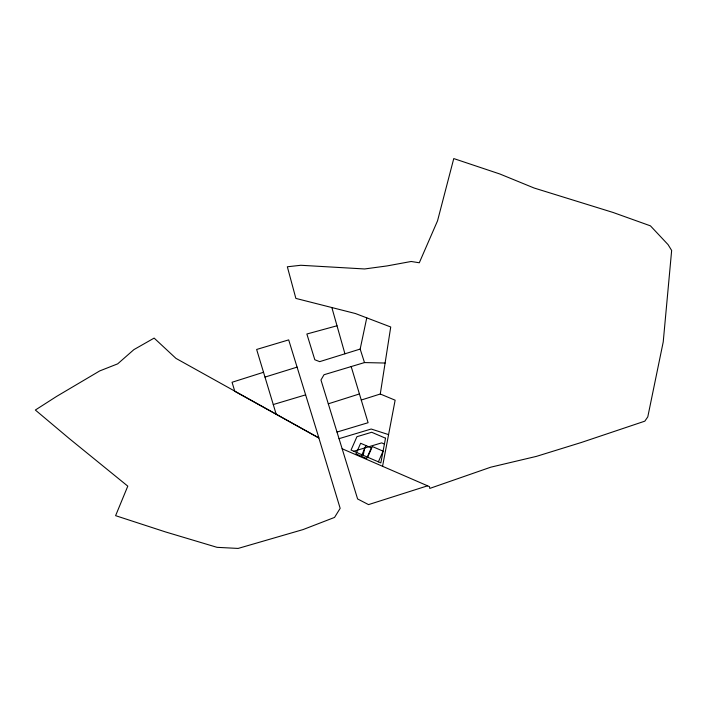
<?xml version="1.0" encoding="UTF-8"?>
<svg xmlns="http://www.w3.org/2000/svg" width="707" height="707" viewBox="0 0 707 707"><rect width="100%" height="100%" fill="white"/><g stroke="black" fill="none" stroke-linecap="round" stroke-linejoin="round"><path stroke-width="1.06" d="M361.259 400.038L380.278 394.011L390.732 326.996L355.471 313.546L295.862 298.407L287.342 266.778L300.82 265.275L364.626 268.96L387.021 265.929L411.165 261.484L419.304 262.765L437.545 220.805L453.761 158.571L499.876 174.002L534.112 188.018L613.084 212.471L650.44 225.851L668.071 244.631L671.65 250.455L663.228 341.932L647.789 416.865L644.828 421.16L581.437 442.449L536.419 456.377L490.799 467.177L429.776 488.413L429.502 486.655L342.153 448.768M382.575 466.196L395.133 400.189L380.278 394.011M363.239 455.317L364.662 447.991M385.112 363.036L364.494 362.576L360.172 349.072L366.756 317.85M378.395 461.848L383.061 451.137L372.359 446.532L367.675 457.226M361.286 456.262L365.979 445.569M427.594 485.815L368.524 504.612L357.601 498.948L320.96 379.977L324.018 374.737L364.494 362.576M263.534 372.28L232.055 382.266L234.795 391.333L318.875 438.004L340.164 508.342L334.544 517.418L303.091 529.57L238.118 548.429L217.049 547.333L165.447 531.911L115.603 515.668L127.79 486.142L69.33 438.614L35.35 410.033L56.622 396.406L99.705 370.928L117.689 363.849L133.888 349.629L154.135 338.096L175.972 358.396L318.919 437.96L288.686 339.89L256.641 349.461L276.207 414.293M328.304 403.821L359.43 393.949M360.172 349.072L319.679 361.648L314.809 359.748L306.865 334.013L337.009 325.777M264.984 377.096L297.134 367.119M336.992 432.057L368.091 422.715L351.185 366.571M339.024 438.676L371.184 429.025L388.585 434.619M353.818 451.252L381.674 442.874L384.414 444.049M273.264 404.545L305.645 394.86M331.883 307.651L344.936 353.8M385.527 438.199L380.826 462.891L351.052 450.059L356.938 436.696L371.688 432.269L385.527 438.199M371.325 447.867L366.641 458.569L355.939 453.956L360.632 443.271L371.325 447.867"/></g></svg>
